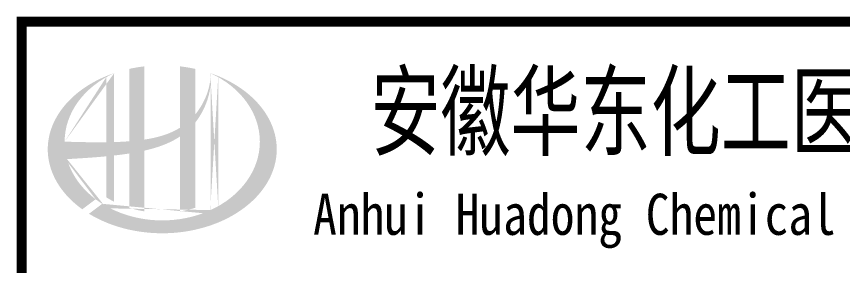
# Model space of a CAD drawing. Extents: x 6250600 to 6678662, y -692028 to -290561.
# Drawn here: x 6301312 to 6306939, y -598321 to -596625 of the extents above; entities that cross this region are included whole.
import ezdxf
from ezdxf.enums import TextEntityAlignment as Align

# ---------------------------------------------------------------- set-up
doc = ezdxf.new("R2010")
doc.units = 0
doc.header["$LTSCALE"] = 1000
doc.header["$MEASUREMENT"] = 0
doc.layers.get('0').update_dxf_attribs({"linetype": 'CONTINUOUS'})
doc.styles.add('ECEC_TQ_S', font='')
doc.styles.get('ECEC_TQ_S').set_extended_font_data('SimSun')

msp = doc.modelspace()

# ---------------------------------------------------------------- hatches: boundary and pattern name
h = msp.add_hatch(color=256)
edge = h.paths.add_edge_path()
edge.add_spline(control_points=[(6302183.4, -597538.4), (6302189.5, -597537), (6302195.6, -597535.6), (6302244.7, -597523.7), (6302287.3, -597510.8), (6302362.2, -597479.6), (6302395.2, -597462.7), (6302426, -597442.1)], knot_values=[61.629012, 61.629012, 61.629012, 61.629012, 63.330431, 63.330431, 75.353634, 75.353634, 85.398649, 85.398649, 85.398649, 85.398649], degree=3, periodic=0)
edge.add_line((6302426, -597442.1), (6302426, -597952.3))
edge.add_spline(control_points=[(6302426, -597952.3), (6302443.2, -597949.6), (6302460.2, -597946.2), (6302495, -597938.1), (6302512.7, -597933.3), (6302530, -597927.9)], knot_values=[4.908456, 4.908456, 4.908456, 4.908456, 4.992821, 4.992821, 5.083034, 5.083034, 5.083034, 5.083034], degree=3, periodic=0)
edge.add_line((6302530, -597927.9), (6302530, -597346.4))
edge.add_spline(control_points=[(6302530, -597346.4), (6302538.7, -597335.5), (6302546.9, -597324.1), (6302573, -597284.5), (6302588.6, -597254.5), (6302617.9, -597181.7), (6302629.1, -597138), (6302633.8, -597092.6), (6302633.9, -597091.4), (6302634, -597090.1)], knot_values=[97.991744, 97.991744, 97.991744, 97.991744, 101.64219, 101.64219, 110.337975, 110.337975, 121.934322, 121.934322, 122.270691, 122.270691, 122.270691, 122.270691], degree=3, periodic=0)
edge.add_line((6302634, -597090.1), (6302634, -597019.7))
edge.add_spline(control_points=[(6302634, -597019.7), (6302634, -597027.3), (6302633.6, -597035), (6302633, -597042.7)], knot_values=[126.194075, 126.194075, 126.194075, 126.194075, 128.396762, 128.396762, 128.396762, 128.396762], degree=3, periodic=0)
edge.add_spline(control_points=[(6302633, -597042.7), (6302632.6, -597048.9), (6302631.9, -597055.1), (6302631.2, -597061.3)], knot_values=[124.417049, 124.417049, 124.417049, 124.417049, 126.194075, 126.194075, 126.194075, 126.194075], degree=3, periodic=0)
edge.add_spline(control_points=[(6302631.2, -597061.3), (6302630, -597070.4), (6302628.6, -597079.6), (6302626.8, -597088.7)], knot_values=[121.80529, 121.80529, 121.80529, 121.80529, 124.417049, 124.417049, 124.417049, 124.417049], degree=3, periodic=0)
edge.add_spline(control_points=[(6302626.8, -597088.7), (6302624.4, -597100.8), (6302621.4, -597112.9), (6302618, -597124.9)], knot_values=[118.31574, 118.31574, 118.31574, 118.31574, 121.80529, 121.80529, 121.80529, 121.80529], degree=3, periodic=0)
edge.add_spline(control_points=[(6302618, -597124.9), (6302614.5, -597137.1), (6302610.4, -597149.1), (6302605.9, -597161)], knot_values=[114.795988, 114.795988, 114.795988, 114.795988, 118.31574, 118.31574, 118.31574, 118.31574], degree=3, periodic=0)
edge.add_spline(control_points=[(6302605.9, -597161), (6302601.4, -597172.6), (6302596.4, -597184.2), (6302591, -597195.5)], knot_values=[111.329641, 111.329641, 111.329641, 111.329641, 114.795988, 114.795988, 114.795988, 114.795988], degree=3, periodic=0)
edge.add_spline(control_points=[(6302591, -597195.5), (6302585.4, -597207.1), (6302579.4, -597218.4), (6302573, -597229.5)], knot_values=[107.79529, 107.79529, 107.79529, 107.79529, 111.329641, 111.329641, 111.329641, 111.329641], degree=3, periodic=0)
edge.add_spline(control_points=[(6302573, -597229.5), (6302566.7, -597240.3), (6302559.9, -597250.9), (6302552.8, -597261.1)], knot_values=[104.343579, 104.343579, 104.343579, 104.343579, 107.79529, 107.79529, 107.79529, 107.79529], degree=3, periodic=0)
edge.add_spline(control_points=[(6302552.8, -597261.1), (6302545.6, -597271.5), (6302538, -597281.6), (6302530, -597291.3)], knot_values=[100.8507, 100.8507, 100.8507, 100.8507, 104.343579, 104.343579, 104.343579, 104.343579], degree=3, periodic=0)
edge.add_line((6302530, -597291.3), (6302530, -596982))
edge.add_spline(control_points=[(6302530, -596982), (6302496, -596974.4), (6302461.2, -596968.5), (6302426, -596964.5)], knot_values=[4.423999, 4.423999, 4.423999, 4.423999, 4.558741, 4.558741, 4.558741, 4.558741], degree=3, periodic=0)
edge.add_line((6302426, -596964.5), (6302426, -597382.6))
edge.add_spline(control_points=[(6302426, -597382.6), (6302354.1, -597427.1), (6302269.9, -597450.4), (6302183.4, -597463.4)], knot_values=[63.246215, 63.246215, 63.246215, 63.246215, 87.689124, 87.689124, 87.689124, 87.689124], degree=3, periodic=0)
edge.add_line((6302183.4, -597463.4), (6302183.4, -596964.5))
edge.add_spline(control_points=[(6302183.4, -596964.5), (6302148.2, -596968.6), (6302113.4, -596974.4), (6302079.4, -596982)], knot_values=[4.866038, 4.866038, 4.866038, 4.866038, 5.000777, 5.000777, 5.000777, 5.000777], degree=3, periodic=0)
edge.add_line((6302079.4, -596982), (6302079.4, -597474.8))
edge.add_spline(control_points=[(6302079.4, -597474.8), (6302077.7, -597475), (6302042.8, -597477.6), (6302008.1, -597479.3), (6301975.4, -597480.4)], knot_values=[43.657356, 43.657356, 43.657356, 43.657356, 44.134253, 53.497092, 53.497092, 53.497092, 53.497092], degree=3, periodic=0)
edge.add_line((6301975.4, -597480.4), (6301975.4, -597011.2))
edge.add_spline(control_points=[(6301975.4, -597011.2), (6301958.3, -597017.1), (6301941.6, -597023.4), (6301925.2, -597030.1)], knot_values=[5.14157, 5.14157, 5.14157, 5.14157, 5.212921, 5.212921, 5.212921, 5.212921], degree=3, periodic=0)
edge.add_spline(control_points=[(6301925.2, -597030.1), (6301918.3, -597032.9), (6301911.4, -597035.9), (6301879.2, -597050), (6301854.7, -597062.3), (6301831.2, -597075.5)], knot_values=[5.212921, 5.212921, 5.212921, 5.212921, 5.24296, 5.24296, 5.355623, 5.355623, 5.355623, 5.355623], degree=3, periodic=0)
edge.add_spline(control_points=[(6301831.2, -597075.5), (6301816.3, -597083.9), (6301801.8, -597092.6), (6301787.9, -597101.7)], knot_values=[5.355623, 5.355623, 5.355623, 5.355623, 5.426974, 5.426974, 5.426974, 5.426974], degree=3, periodic=0)
edge.add_spline(control_points=[(6301787.9, -597101.7), (6301780.4, -597106.5), (6301773.2, -597111.4), (6301759.7, -597120.9), (6301753.4, -597125.4), (6301747.3, -597130)], knot_values=[5.426974, 5.426974, 5.426974, 5.426974, 5.464765, 5.464765, 5.498325, 5.498325, 5.498325, 5.498325], degree=3, periodic=0)
edge.add_spline(control_points=[(6301747.3, -597130), (6301721.2, -597149.6), (6301697.2, -597170.5), (6301675.3, -597192.4)], knot_values=[5.498325, 5.498325, 5.498325, 5.498325, 5.641027, 5.641027, 5.641027, 5.641027], degree=3, periodic=0)
edge.add_spline(control_points=[(6301675.3, -597192.4), (6301668.3, -597199.5), (6301661.5, -597206.6), (6301641.1, -597229.2), (6301628.2, -597245), (6301616.4, -597261.2)], knot_values=[5.641027, 5.641027, 5.641027, 5.641027, 5.686569, 5.686569, 5.783729, 5.783729, 5.783729, 5.783729], degree=3, periodic=0)
edge.add_spline(control_points=[(6301616.4, -597261.2), (6301601.3, -597282), (6301588, -597303.4), (6301574.9, -597328.3), (6301573.2, -597331.5), (6301571.7, -597334.7)], knot_values=[5.783729, 5.783729, 5.783729, 5.783729, 5.908374, 5.908374, 5.92643, 5.92643, 5.92643, 5.92643], degree=3, periodic=0)
edge.add_spline(control_points=[(6301571.7, -597334.7), (6301559.2, -597359.8), (6301549.2, -597385.4), (6301541.6, -597411.4)], knot_values=[5.92643, 5.92643, 5.92643, 5.92643, 6.069132, 6.069132, 6.069132, 6.069132], degree=3, periodic=0)
edge.add_spline(control_points=[(6301541.6, -597411.4), (6301538.4, -597422.5), (6301535.7, -597433.6), (6301530.3, -597459.8), (6301528, -597474.8), (6301526.6, -597489.9)], knot_values=[6.069132, 6.069132, 6.069132, 6.069132, 6.130179, 6.130179, 6.211834, 6.211834, 6.211834, 6.211834], degree=3, periodic=0)
edge.add_spline(control_points=[(6301526.6, -597489.9), (6301525.3, -597503.1), (6301524.7, -597516.3), (6301524.7, -597529.5)], knot_values=[6.211834, 6.211834, 6.211834, 6.211834, 6.283185, 6.283185, 6.283185, 6.283185], degree=3, periodic=0)
edge.add_spline(control_points=[(6301524.7, -597529.5), (6301524.7, -597538.8), (6301525, -597548.1), (6301525.7, -597557.4)], knot_values=[6.283185, 6.283185, 6.283185, 6.283185, 6.333655, 6.333655, 6.333655, 6.333655], degree=3, periodic=0)
edge.add_spline(control_points=[(6301525.7, -597557.4), (6301526.9, -597576.1), (6301529.4, -597594.7), (6301533.2, -597613.2)], knot_values=[6.333655, 6.333655, 6.333655, 6.333655, 6.434594, 6.434594, 6.434594, 6.434594], degree=3, periodic=0)
edge.add_spline(control_points=[(6301533.2, -597613.2), (6301533.4, -597614.4), (6301533.7, -597615.7), (6301537.6, -597634.2), (6301542.4, -597651.3), (6301548.2, -597668.4)], knot_values=[6.434594, 6.434594, 6.434594, 6.434594, 6.441278, 6.441278, 6.535532, 6.535532, 6.535532, 6.535532], degree=3, periodic=0)
edge.add_spline(control_points=[(6301548.2, -597668.4), (6301554.5, -597686.6), (6301562, -597704.6), (6301570.8, -597722.4)], knot_values=[6.535532, 6.535532, 6.535532, 6.535532, 6.636471, 6.636471, 6.636471, 6.636471], degree=3, periodic=0)
edge.add_spline(control_points=[(6301570.8, -597722.4), (6301573, -597726.9), (6301575.2, -597731.3), (6301584.6, -597749), (6301592.3, -597762), (6301600.7, -597774.9)], knot_values=[6.636471, 6.636471, 6.636471, 6.636471, 6.661894, 6.661894, 6.73741, 6.73741, 6.73741, 6.73741], degree=3, periodic=0)
edge.add_spline(control_points=[(6301600.7, -597774.9), (6301611.8, -597792), (6301624.2, -597808.9), (6301637.7, -597825.2)], knot_values=[6.73741, 6.73741, 6.73741, 6.73741, 6.838349, 6.838349, 6.838349, 6.838349], degree=3, periodic=0)
edge.add_spline(control_points=[(6301637.7, -597825.2), (6301643.7, -597832.4), (6301649.8, -597839.5), (6301664.3, -597855.4), (6301672.9, -597864.2), (6301681.7, -597872.9)], knot_values=[6.838349, 6.838349, 6.838349, 6.838349, 6.88251, 6.88251, 6.939288, 6.939288, 6.939288, 6.939288], degree=3, periodic=0)
edge.add_spline(control_points=[(6301681.7, -597872.9), (6301697.5, -597888.2), (6301714.4, -597903.1), (6301732.3, -597917.3)], knot_values=[6.939288, 6.939288, 6.939288, 6.939288, 7.040227, 7.040227, 7.040227, 7.040227], degree=3, periodic=0)
edge.add_spline(control_points=[(6301732.3, -597917.3), (6301741.2, -597924.4), (6301750.4, -597931.3), (6301759.9, -597938.1)], knot_values=[7.040227, 7.040227, 7.040227, 7.040227, 7.090696, 7.090696, 7.090696, 7.090696], degree=3, periodic=0)
edge.add_line((6301759.9, -597938.1), (6301851, -597869.7))
edge.add_ellipse((6302304.7, -597477.5), major_axis=(665, 0), ratio=0.806676, start_angle=192.819, end_angle=226.9853, ccw=False)
edge.add_spline(control_points=[(6301656.2, -597596.5), (6301680.3, -597595), (6301704.4, -597593.5), (6301793, -597588), (6301857.9, -597583.7), (6301923.4, -597577.4)], knot_values=[11.398263, 11.398263, 11.398263, 11.398263, 18.40729, 18.40729, 37.18094, 37.18094, 37.18094, 37.18094], degree=3, periodic=0)
edge.add_line((6301923.4, -597577.4), (6301923.4, -597856.5))
edge.add_spline(control_points=[(6301923.4, -597856.5), (6301926.9, -597858.7), (6301930.5, -597860.9), (6301947.5, -597871.1), (6301961.2, -597878.7), (6301975.4, -597885.8)], knot_values=[4.049945, 4.049945, 4.049945, 4.049945, 4.072021, 4.072021, 4.153257, 4.153257, 4.153257, 4.153257], degree=3, periodic=0)
edge.add_line((6301975.4, -597885.8), (6301975.4, -597571.9))
edge.add_spline(control_points=[(6301975.4, -597571.9), (6302007.6, -597568.3), (6302039.9, -597564), (6302074.8, -597558.7), (6302077.1, -597558.3), (6302079.4, -597557.9)], knot_values=[42.135009, 42.135009, 42.135009, 42.135009, 51.307228, 51.307228, 51.948574, 51.948574, 51.948574, 51.948574], degree=3, periodic=0)
edge.add_line((6302079.4, -597557.9), (6302079.4, -597927.9))
edge.add_spline(control_points=[(6302079.4, -597927.9), (6302113, -597938.4), (6302147.9, -597946.6), (6302183.4, -597952.3)], knot_values=[4.34174, 4.34174, 4.34174, 4.34174, 4.516316, 4.516316, 4.516316, 4.516316], degree=3, periodic=0)
edge.add_line((6302183.4, -597952.3), (6302183.4, -597538.4))
edge = h.paths.add_edge_path(flags=16)
edge.add_ellipse((6302304.7, -597477.5), major_axis=(665, 0), ratio=0.806676, start_angle=124.9875, end_angle=179.999, ccw=False)
edge.add_line((6301923.4, -597037.9), (6301923.4, -597481.5))
edge.add_spline(control_points=[(6301923.4, -597481.5), (6301828, -597482.9), (6301734.1, -597479.8), (6301639.7, -597477.5)], knot_values=[11.27373, 11.27373, 11.27373, 11.27373, 38.687513, 38.687513, 38.687513, 38.687513], degree=3, periodic=0)
edge = h.paths.add_edge_path()
edge.add_spline(control_points=[(6301805.9, -597968.6), (6301836.9, -597987.6), (6301870.1, -598004.9), (6301954.7, -598042.1), (6302008, -598059.9), (6302118.7, -598086.5), (6302176.2, -598095.2), (6302292.3, -598103), (6302351, -598102.1), (6302466.5, -598090.6), (6302523.4, -598080), (6302632.4, -598050), (6302684.6, -598030.5), (6302781.5, -597983.6), (6302826.2, -597956.2), (6302906.2, -597895.3), (6302941.4, -597861.7), (6303000.7, -597790.2), (6303024.8, -597752.4), (6303061.2, -597674.2), (6303073.5, -597634), (6303086.1, -597552.8), (6303086.3, -597511.9), (6303074.9, -597430.4), (6303063.1, -597389.9), (6303027.5, -597311.1), (6303003.7, -597272.9), (6302944.8, -597200.7), (6302909.8, -597166.8), (6302830, -597105.1), (6302785.2, -597077.4), (6302704.1, -597037.7), (6302669.7, -597023.5), (6302634, -597011.2)], knot_values=[0.886421, 0.886421, 0.886421, 0.886421, 1.040557, 1.040557, 1.261172, 1.261172, 1.481788, 1.481788, 1.702404, 1.702404, 1.92302, 1.92302, 2.143636, 2.143636, 2.364252, 2.364252, 2.584868, 2.584868, 2.805484, 2.805484, 3.026099, 3.026099, 3.246715, 3.246715, 3.46852, 3.46852, 3.690325, 3.690325, 3.91213, 3.91213, 4.133935, 4.133935, 4.283209, 4.283209, 4.283209, 4.283209], degree=3, periodic=0)
edge.add_line((6302634, -597011.2), (6302634, -597011.3))
edge.add_spline(control_points=[(6302634, -597011.4), (6302634.1, -597014.1), (6302634.1, -597016.9), (6302634, -597019.7)], knot_values=[128.396762, 128.396762, 128.396762, 128.396762, 129.192193, 129.192193, 129.192193, 129.192193], degree=3, periodic=0)
edge.add_line((6302634, -597019.7), (6302634, -597943.5))
edge.add_ellipse((6302304.7, -597477.5), major_axis=(665, 0), ratio=0.806676, start_angle=232.1054, end_angle=299.6833, ccw=False)
edge.add_line((6301896.2, -597900.8), (6301805.9, -597968.6))
edge = h.paths.add_edge_path(flags=16)
edge.add_ellipse((6302304.7, -597477.5), major_axis=(665, 0), ratio=0.806676, start_angle=304.9875, end_angle=415.0121, ccw=False)
edge.add_line((6302686, -597917), (6302686, -597037.9))
h = msp.add_hatch(color=256)
edge = h.paths.add_edge_path()
edge.add_spline(control_points=[(6302183.4, -597538.4), (6302189.5, -597537), (6302195.6, -597535.6), (6302244.7, -597523.7), (6302287.3, -597510.8), (6302362.2, -597479.6), (6302395.2, -597462.7), (6302426, -597442.1)], knot_values=[61.629012, 61.629012, 61.629012, 61.629012, 63.330431, 63.330431, 75.353634, 75.353634, 85.398649, 85.398649, 85.398649, 85.398649], degree=3, periodic=0)
edge.add_line((6302426, -597442.1), (6302426, -597952.3))
edge.add_spline(control_points=[(6302426, -597952.3), (6302443.2, -597949.6), (6302460.2, -597946.2), (6302495, -597938.1), (6302512.7, -597933.3), (6302530, -597927.9)], knot_values=[4.908456, 4.908456, 4.908456, 4.908456, 4.992821, 4.992821, 5.083034, 5.083034, 5.083034, 5.083034], degree=3, periodic=0)
edge.add_line((6302530, -597927.9), (6302530, -597346.4))
edge.add_spline(control_points=[(6302530, -597346.4), (6302538.7, -597335.5), (6302546.9, -597324.1), (6302573, -597284.5), (6302588.6, -597254.5), (6302617.9, -597181.7), (6302629.1, -597138), (6302633.8, -597092.6), (6302633.9, -597091.4), (6302634, -597090.1)], knot_values=[97.991744, 97.991744, 97.991744, 97.991744, 101.64219, 101.64219, 110.337975, 110.337975, 121.934322, 121.934322, 122.270691, 122.270691, 122.270691, 122.270691], degree=3, periodic=0)
edge.add_line((6302634, -597090.1), (6302634, -597019.7))
edge.add_spline(control_points=[(6302634, -597019.7), (6302634, -597027.3), (6302633.6, -597035), (6302633, -597042.7)], knot_values=[126.194075, 126.194075, 126.194075, 126.194075, 128.396762, 128.396762, 128.396762, 128.396762], degree=3, periodic=0)
edge.add_spline(control_points=[(6302633, -597042.7), (6302632.6, -597048.9), (6302631.9, -597055.1), (6302631.2, -597061.3)], knot_values=[124.417049, 124.417049, 124.417049, 124.417049, 126.194075, 126.194075, 126.194075, 126.194075], degree=3, periodic=0)
edge.add_spline(control_points=[(6302631.2, -597061.3), (6302630, -597070.4), (6302628.6, -597079.6), (6302626.8, -597088.7)], knot_values=[121.80529, 121.80529, 121.80529, 121.80529, 124.417049, 124.417049, 124.417049, 124.417049], degree=3, periodic=0)
edge.add_spline(control_points=[(6302626.8, -597088.7), (6302624.4, -597100.8), (6302621.4, -597112.9), (6302618, -597124.9)], knot_values=[118.31574, 118.31574, 118.31574, 118.31574, 121.80529, 121.80529, 121.80529, 121.80529], degree=3, periodic=0)
edge.add_spline(control_points=[(6302618, -597124.9), (6302614.5, -597137.1), (6302610.4, -597149.1), (6302605.9, -597161)], knot_values=[114.795988, 114.795988, 114.795988, 114.795988, 118.31574, 118.31574, 118.31574, 118.31574], degree=3, periodic=0)
edge.add_spline(control_points=[(6302605.9, -597161), (6302601.4, -597172.6), (6302596.4, -597184.2), (6302591, -597195.5)], knot_values=[111.329641, 111.329641, 111.329641, 111.329641, 114.795988, 114.795988, 114.795988, 114.795988], degree=3, periodic=0)
edge.add_spline(control_points=[(6302591, -597195.5), (6302585.4, -597207.1), (6302579.4, -597218.4), (6302573, -597229.5)], knot_values=[107.79529, 107.79529, 107.79529, 107.79529, 111.329641, 111.329641, 111.329641, 111.329641], degree=3, periodic=0)
edge.add_spline(control_points=[(6302573, -597229.5), (6302566.7, -597240.3), (6302559.9, -597250.9), (6302552.8, -597261.1)], knot_values=[104.343579, 104.343579, 104.343579, 104.343579, 107.79529, 107.79529, 107.79529, 107.79529], degree=3, periodic=0)
edge.add_spline(control_points=[(6302552.8, -597261.1), (6302545.6, -597271.5), (6302538, -597281.6), (6302530, -597291.3)], knot_values=[100.8507, 100.8507, 100.8507, 100.8507, 104.343579, 104.343579, 104.343579, 104.343579], degree=3, periodic=0)
edge.add_line((6302530, -597291.3), (6302530, -596982))
edge.add_spline(control_points=[(6302530, -596982), (6302496, -596974.4), (6302461.2, -596968.5), (6302426, -596964.5)], knot_values=[4.423999, 4.423999, 4.423999, 4.423999, 4.558741, 4.558741, 4.558741, 4.558741], degree=3, periodic=0)
edge.add_line((6302426, -596964.5), (6302426, -597382.6))
edge.add_spline(control_points=[(6302426, -597382.6), (6302354.1, -597427.1), (6302269.9, -597450.4), (6302183.4, -597463.4)], knot_values=[63.246215, 63.246215, 63.246215, 63.246215, 87.689124, 87.689124, 87.689124, 87.689124], degree=3, periodic=0)
edge.add_line((6302183.4, -597463.4), (6302183.4, -596964.5))
edge.add_spline(control_points=[(6302183.4, -596964.5), (6302148.2, -596968.6), (6302113.4, -596974.4), (6302079.4, -596982)], knot_values=[4.866038, 4.866038, 4.866038, 4.866038, 5.000777, 5.000777, 5.000777, 5.000777], degree=3, periodic=0)
edge.add_line((6302079.4, -596982), (6302079.4, -597474.8))
edge.add_spline(control_points=[(6302079.4, -597474.8), (6302077.7, -597475), (6302042.8, -597477.6), (6302008.1, -597479.3), (6301975.4, -597480.4)], knot_values=[43.657356, 43.657356, 43.657356, 43.657356, 44.134253, 53.497092, 53.497092, 53.497092, 53.497092], degree=3, periodic=0)
edge.add_line((6301975.4, -597480.4), (6301975.4, -597011.2))
edge.add_spline(control_points=[(6301975.4, -597011.2), (6301958.3, -597017.1), (6301941.6, -597023.4), (6301925.2, -597030.1)], knot_values=[5.14157, 5.14157, 5.14157, 5.14157, 5.212921, 5.212921, 5.212921, 5.212921], degree=3, periodic=0)
edge.add_spline(control_points=[(6301925.2, -597030.1), (6301918.3, -597032.9), (6301911.4, -597035.9), (6301879.2, -597050), (6301854.7, -597062.3), (6301831.2, -597075.5)], knot_values=[5.212921, 5.212921, 5.212921, 5.212921, 5.24296, 5.24296, 5.355623, 5.355623, 5.355623, 5.355623], degree=3, periodic=0)
edge.add_spline(control_points=[(6301831.2, -597075.5), (6301816.3, -597083.9), (6301801.8, -597092.6), (6301787.9, -597101.7)], knot_values=[5.355623, 5.355623, 5.355623, 5.355623, 5.426974, 5.426974, 5.426974, 5.426974], degree=3, periodic=0)
edge.add_spline(control_points=[(6301787.9, -597101.7), (6301780.4, -597106.5), (6301773.2, -597111.4), (6301759.7, -597120.9), (6301753.4, -597125.4), (6301747.3, -597130)], knot_values=[5.426974, 5.426974, 5.426974, 5.426974, 5.464765, 5.464765, 5.498325, 5.498325, 5.498325, 5.498325], degree=3, periodic=0)
edge.add_spline(control_points=[(6301747.3, -597130), (6301721.2, -597149.6), (6301697.2, -597170.5), (6301675.3, -597192.4)], knot_values=[5.498325, 5.498325, 5.498325, 5.498325, 5.641027, 5.641027, 5.641027, 5.641027], degree=3, periodic=0)
edge.add_spline(control_points=[(6301675.3, -597192.4), (6301668.3, -597199.5), (6301661.5, -597206.6), (6301641.1, -597229.2), (6301628.2, -597245), (6301616.4, -597261.2)], knot_values=[5.641027, 5.641027, 5.641027, 5.641027, 5.686569, 5.686569, 5.783729, 5.783729, 5.783729, 5.783729], degree=3, periodic=0)
edge.add_spline(control_points=[(6301616.4, -597261.2), (6301601.3, -597282), (6301588, -597303.4), (6301574.9, -597328.3), (6301573.2, -597331.5), (6301571.7, -597334.7)], knot_values=[5.783729, 5.783729, 5.783729, 5.783729, 5.908374, 5.908374, 5.92643, 5.92643, 5.92643, 5.92643], degree=3, periodic=0)
edge.add_spline(control_points=[(6301571.7, -597334.7), (6301559.2, -597359.8), (6301549.2, -597385.4), (6301541.6, -597411.4)], knot_values=[5.92643, 5.92643, 5.92643, 5.92643, 6.069132, 6.069132, 6.069132, 6.069132], degree=3, periodic=0)
edge.add_spline(control_points=[(6301541.6, -597411.4), (6301538.4, -597422.5), (6301535.7, -597433.6), (6301530.3, -597459.8), (6301528, -597474.8), (6301526.6, -597489.9)], knot_values=[6.069132, 6.069132, 6.069132, 6.069132, 6.130179, 6.130179, 6.211834, 6.211834, 6.211834, 6.211834], degree=3, periodic=0)
edge.add_spline(control_points=[(6301526.6, -597489.9), (6301525.3, -597503.1), (6301524.7, -597516.3), (6301524.7, -597529.5)], knot_values=[6.211834, 6.211834, 6.211834, 6.211834, 6.283185, 6.283185, 6.283185, 6.283185], degree=3, periodic=0)
edge.add_spline(control_points=[(6301524.7, -597529.5), (6301524.7, -597538.8), (6301525, -597548.1), (6301525.7, -597557.4)], knot_values=[6.283185, 6.283185, 6.283185, 6.283185, 6.333655, 6.333655, 6.333655, 6.333655], degree=3, periodic=0)
edge.add_spline(control_points=[(6301525.7, -597557.4), (6301526.9, -597576.1), (6301529.4, -597594.7), (6301533.2, -597613.2)], knot_values=[6.333655, 6.333655, 6.333655, 6.333655, 6.434594, 6.434594, 6.434594, 6.434594], degree=3, periodic=0)
edge.add_spline(control_points=[(6301533.2, -597613.2), (6301533.4, -597614.4), (6301533.7, -597615.7), (6301537.6, -597634.2), (6301542.4, -597651.3), (6301548.2, -597668.4)], knot_values=[6.434594, 6.434594, 6.434594, 6.434594, 6.441278, 6.441278, 6.535532, 6.535532, 6.535532, 6.535532], degree=3, periodic=0)
edge.add_spline(control_points=[(6301548.2, -597668.4), (6301554.5, -597686.6), (6301562, -597704.6), (6301570.8, -597722.4)], knot_values=[6.535532, 6.535532, 6.535532, 6.535532, 6.636471, 6.636471, 6.636471, 6.636471], degree=3, periodic=0)
edge.add_spline(control_points=[(6301570.8, -597722.4), (6301573, -597726.9), (6301575.2, -597731.3), (6301584.6, -597749), (6301592.3, -597762), (6301600.7, -597774.9)], knot_values=[6.636471, 6.636471, 6.636471, 6.636471, 6.661894, 6.661894, 6.73741, 6.73741, 6.73741, 6.73741], degree=3, periodic=0)
edge.add_spline(control_points=[(6301600.7, -597774.9), (6301611.8, -597792), (6301624.2, -597808.9), (6301637.7, -597825.2)], knot_values=[6.73741, 6.73741, 6.73741, 6.73741, 6.838349, 6.838349, 6.838349, 6.838349], degree=3, periodic=0)
edge.add_spline(control_points=[(6301637.7, -597825.2), (6301643.7, -597832.4), (6301649.8, -597839.5), (6301664.3, -597855.4), (6301672.9, -597864.2), (6301681.7, -597872.9)], knot_values=[6.838349, 6.838349, 6.838349, 6.838349, 6.88251, 6.88251, 6.939288, 6.939288, 6.939288, 6.939288], degree=3, periodic=0)
edge.add_spline(control_points=[(6301681.7, -597872.9), (6301697.5, -597888.2), (6301714.4, -597903.1), (6301732.3, -597917.3)], knot_values=[6.939288, 6.939288, 6.939288, 6.939288, 7.040227, 7.040227, 7.040227, 7.040227], degree=3, periodic=0)
edge.add_spline(control_points=[(6301732.3, -597917.3), (6301741.2, -597924.4), (6301750.4, -597931.3), (6301759.9, -597938.1)], knot_values=[7.040227, 7.040227, 7.040227, 7.040227, 7.090696, 7.090696, 7.090696, 7.090696], degree=3, periodic=0)
edge.add_line((6301759.9, -597938.1), (6301851, -597869.7))
edge.add_ellipse((6302304.7, -597477.5), major_axis=(665, 0), ratio=0.806676, start_angle=192.819, end_angle=226.9853, ccw=False)
edge.add_spline(control_points=[(6301656.2, -597596.5), (6301680.3, -597595), (6301704.4, -597593.5), (6301793, -597588), (6301857.9, -597583.7), (6301923.4, -597577.4)], knot_values=[11.398263, 11.398263, 11.398263, 11.398263, 18.40729, 18.40729, 37.18094, 37.18094, 37.18094, 37.18094], degree=3, periodic=0)
edge.add_line((6301923.4, -597577.4), (6301923.4, -597856.5))
edge.add_spline(control_points=[(6301923.4, -597856.5), (6301926.9, -597858.7), (6301930.5, -597860.9), (6301947.5, -597871.1), (6301961.2, -597878.7), (6301975.4, -597885.8)], knot_values=[4.049945, 4.049945, 4.049945, 4.049945, 4.072021, 4.072021, 4.153257, 4.153257, 4.153257, 4.153257], degree=3, periodic=0)
edge.add_line((6301975.4, -597885.8), (6301975.4, -597571.9))
edge.add_spline(control_points=[(6301975.4, -597571.9), (6302007.6, -597568.3), (6302039.9, -597564), (6302074.8, -597558.7), (6302077.1, -597558.3), (6302079.4, -597557.9)], knot_values=[42.135009, 42.135009, 42.135009, 42.135009, 51.307228, 51.307228, 51.948574, 51.948574, 51.948574, 51.948574], degree=3, periodic=0)
edge.add_line((6302079.4, -597557.9), (6302079.4, -597927.9))
edge.add_spline(control_points=[(6302079.4, -597927.9), (6302113, -597938.4), (6302147.9, -597946.6), (6302183.4, -597952.3)], knot_values=[4.34174, 4.34174, 4.34174, 4.34174, 4.516316, 4.516316, 4.516316, 4.516316], degree=3, periodic=0)
edge.add_line((6302183.4, -597952.3), (6302183.4, -597538.4))
edge = h.paths.add_edge_path(flags=16)
edge.add_ellipse((6302304.7, -597477.5), major_axis=(665, 0), ratio=0.806676, start_angle=124.9875, end_angle=179.999, ccw=False)
edge.add_line((6301923.4, -597037.9), (6301923.4, -597481.5))
edge.add_spline(control_points=[(6301923.4, -597481.5), (6301828, -597482.9), (6301734.1, -597479.8), (6301639.7, -597477.5)], knot_values=[11.27373, 11.27373, 11.27373, 11.27373, 38.687513, 38.687513, 38.687513, 38.687513], degree=3, periodic=0)
edge = h.paths.add_edge_path()
edge.add_spline(control_points=[(6301805.9, -597968.6), (6301836.9, -597987.6), (6301870.1, -598004.9), (6301954.7, -598042.1), (6302008, -598059.9), (6302118.7, -598086.5), (6302176.2, -598095.2), (6302292.3, -598103), (6302351, -598102.1), (6302466.5, -598090.6), (6302523.4, -598080), (6302632.4, -598050), (6302684.6, -598030.5), (6302781.5, -597983.6), (6302826.2, -597956.2), (6302906.2, -597895.3), (6302941.4, -597861.7), (6303000.7, -597790.2), (6303024.8, -597752.4), (6303061.2, -597674.2), (6303073.5, -597634), (6303086.1, -597552.8), (6303086.3, -597511.9), (6303074.9, -597430.4), (6303063.1, -597389.9), (6303027.5, -597311.1), (6303003.7, -597272.9), (6302944.8, -597200.7), (6302909.8, -597166.8), (6302830, -597105.1), (6302785.2, -597077.4), (6302704.1, -597037.7), (6302669.7, -597023.5), (6302634, -597011.2)], knot_values=[0.886421, 0.886421, 0.886421, 0.886421, 1.040557, 1.040557, 1.261172, 1.261172, 1.481788, 1.481788, 1.702404, 1.702404, 1.92302, 1.92302, 2.143636, 2.143636, 2.364252, 2.364252, 2.584868, 2.584868, 2.805484, 2.805484, 3.026099, 3.026099, 3.246715, 3.246715, 3.46852, 3.46852, 3.690325, 3.690325, 3.91213, 3.91213, 4.133935, 4.133935, 4.283209, 4.283209, 4.283209, 4.283209], degree=3, periodic=0)
edge.add_line((6302634, -597011.2), (6302634, -597011.3))
edge.add_spline(control_points=[(6302634, -597011.4), (6302634.1, -597014.1), (6302634.1, -597016.9), (6302634, -597019.7)], knot_values=[128.396762, 128.396762, 128.396762, 128.396762, 129.192193, 129.192193, 129.192193, 129.192193], degree=3, periodic=0)
edge.add_line((6302634, -597019.7), (6302634, -597943.5))
edge.add_ellipse((6302304.7, -597477.5), major_axis=(665, 0), ratio=0.806676, start_angle=232.1054, end_angle=299.6833, ccw=False)
edge.add_line((6301896.2, -597900.8), (6301805.9, -597968.6))
edge = h.paths.add_edge_path(flags=16)
edge.add_ellipse((6302304.7, -597477.5), major_axis=(665, 0), ratio=0.806676, start_angle=304.9875, end_angle=415.0121, ccw=False)
edge.add_line((6302686, -597917), (6302686, -597037.9))

# ---------------------------------------------------------------- linework, layer by layer
msp.add_lwpolyline([(6319346.9, -596660.1, 70, 70, 0), (6301346.9, -596660.1, 70, 70, 0), (6301346.9, -602660.1, 0, 0, 0)], format="xyseb")
at = {"const_width": 70}
msp.add_lwpolyline([(6301346.9, -596660.1), (6301346.9, -602660.1)], dxfattribs=at)

# ---------------------------------------------------------------- texts
at = {"style": 'ECEC_TQ_S'}
for s, height, width, p in [('安徽华东化工医药工程有限责任公司', 500, 0.7, (6307541.8, -597260.1)), ('安徽华东化工医药工程有限责任公司', 500, 0.7, (6307541.8, -597260.1)), ('Anhui Huadong Chemical & Medical Engineering Co.,Ltd', 280, 0.85, (6307541.8, -598010.1)), ('Anhui Huadong Chemical & Medical Engineering Co.,Ltd', 280, 0.85, (6307541.8, -598010.1))]:
    msp.add_text(s, height=height, dxfattribs=dict(at, width=width)).set_placement(p, align=Align.MIDDLE)

doc.saveas('drawing.dxf')
